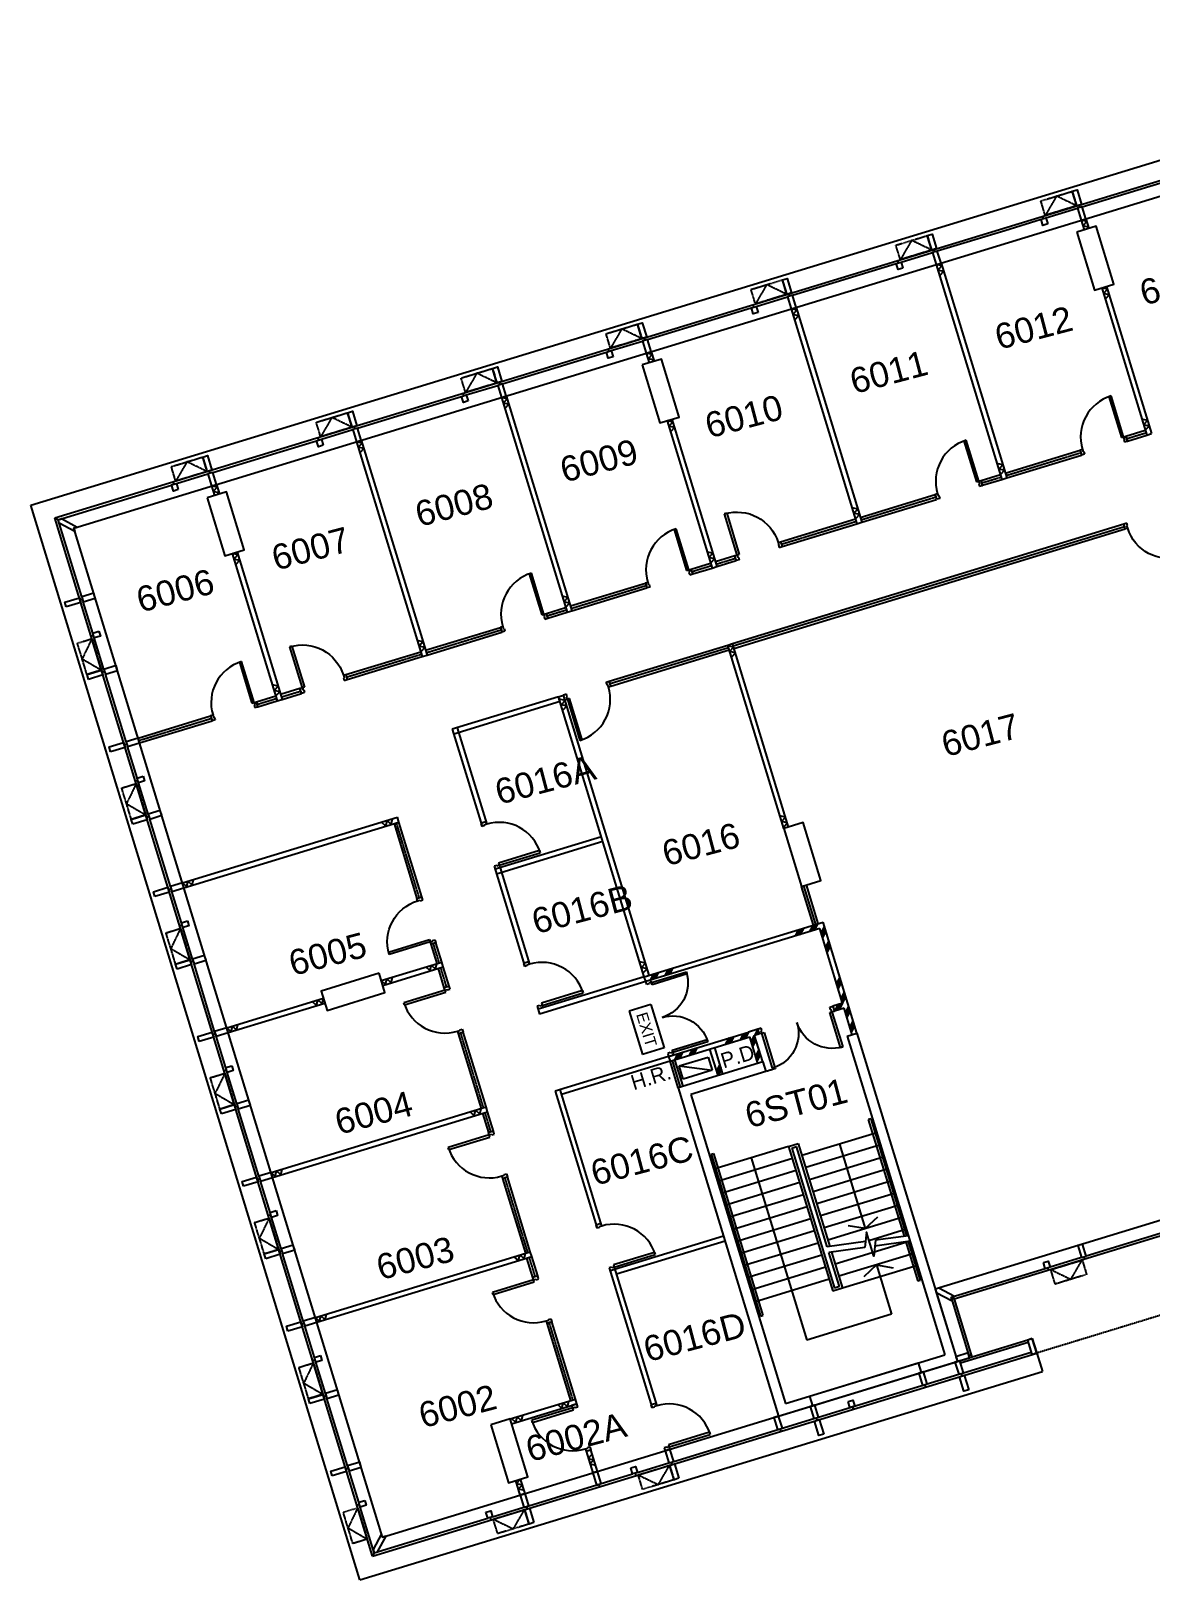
# Model space of a CAD drawing. Header units: millimetres. Extents: x 0 to 98691, y 3071 to 66337.
# Drawn here: x 0 to 22152, y 29800 to 60481 of the extents above; entities that cross this region are included whole.
import ezdxf
from ezdxf.enums import TextEntityAlignment as Align

# ---------------------------------------------------------------- set-up
doc = ezdxf.new("R2010")
doc.units = ezdxf.units.MM
for name, pattern in [('HIDDEN', [9.525, 6.35, -3.175]), ('HIDDEN2', [4.7625, 3.175, -1.5875]), ('HIDDENX2', [0.75, 0.5, -0.25])]:
    doc.linetypes.add(name, pattern=pattern)
for name, color, linetype in [('DLN041_3', 8, 'Continuous'), ('DLN041__', 8, 'Continuous'), ('DLN061__', 8, 'Continuous'), ('DLN210__', 8, 'Continuous'), ('DLN220__', 8, 'Continuous'), ('DLN228__', 8, 'Continuous'), ('DLN240__', 8, 'Continuous'), ('DLN280__', 8, 'Continuous'), ('DLN314__', 8, 'Continuous'), ('DLN315__', 8, 'Continuous'), ('DLN325__', 8, 'Continuous'), ('DLN580__', 8, 'Continuous'), ('DLN583__', 8, 'Continuous'), ('FITDOOR', 8, 'Continuous'), ('FURNITURE', 8, 'Continuous')]:
    doc.layers.add(name, color=color, linetype=linetype)
doc.styles.add('ROMANS', font='swissl.ttf')
doc.styles.add('SWIS721LT750', font='swissl.ttf')

# ---------------------------------------------------------------- blocks, each defined once
blk = doc.blocks.new('DR1CR2')
at = {"layer": 'FITDOOR'}
for p, q in [((-50, 0), (-50, -50)), ((-50, 0), (0, 0)), ((0, 0), (0, -25)), ((-62.5, -50), (-50, -50)), ((-62.5, -50), (-62.5, -100)), ((-62.5, -100), (0, -100)), ((-12, -25), (0, -25)), ((-12, -75), (0, -75)), ((0, -75), (0, -100))]:
    blk.add_line(p, q, dxfattribs=at)
blk = doc.blocks.new('DR1AD')
at = {"layer": 'FITDOOR'}
for p, q in [((-45, 1), (0, 1)), ((-45, 1), (-45, 0)), ((0, 0), (0, 1)), ((-45, 0), (0, 0))]:
    blk.add_line(p, q, dxfattribs=at)
blk = doc.blocks.new('DR1AM')
at = {"layer": 'FITDOOR'}
blk.add_arc((0, 0), 1, 90, 180, dxfattribs=at)
blk = doc.blocks.new('DR1CL2')
at = {"layer": 'FITDOOR'}
for p, q in [((50, 0), (0, 0)), ((0, 0), (0, -25)), ((50, 0), (50, -50)), ((12, -25), (0, -25)), ((0, -75), (0, -100)), ((12, -75), (0, -75)), ((62.5, -100), (0, -100)), ((62.5, -50), (50, -50)), ((62.5, -50), (62.5, -100))]:
    blk.add_line(p, q, dxfattribs=at)
blk = doc.blocks.new('FSEX-V01')
at = {"layer": 'DLN580__'}
for p, q in [((0, 300), (0, 0)), ((0, 300), (600, 300)), ((600, 300), (600, 0)), ((0, 0), (600, 0))]:
    blk.add_line(p, q, dxfattribs=at)
at = {"layer": 'DLN580__', "style": 'ROMANS'}
blk.add_text('EXIT', height=150, dxfattribs=at).set_placement((300, 150), align=Align.MIDDLE)
blk = doc.blocks.new('FSHR-V01')
at = {"layer": 'DLN580__'}
for p, q in [((0, 0), (600, -273)), ((0, 0), (600, 0)), ((0, -273), (0, 0)), ((600, 0), (600, -273)), ((600, -273), (0, -273))]:
    blk.add_line(p, q, dxfattribs=at)
blk = doc.blocks.new('DR1CD')
at = {"layer": 'FITDOOR'}
for p, q in [((0, 1), (45, 1)), ((0, 1), (0, 0)), ((45, 0), (45, 1)), ((0, 0), (45, 0))]:
    blk.add_line(p, q, dxfattribs=at)
blk = doc.blocks.new('DR2M')
at = {"layer": 'FITDOOR'}
for centre, start, end in [((0, 0), 0, 90), ((1, 0), 90, 180)]:
    blk.add_arc(centre, 0.5, start, end, dxfattribs=at)
blk = doc.blocks.new('A$C52057890')
at = {"layer": 'DLN220__'}
blk.add_line((-1850, 100), (-1750, 100), dxfattribs=at)
at = {"layer": 'DLN315__', "xscale": -1}
for p, rotation in [((-1750, 1650), 269.9999999966649), ((1550, 0), 179.9999999966649)]:
    blk.add_blockref('DR1CR2', p, dxfattribs=dict(at, rotation=rotation))
at = {"layer": 'DLN315__', "xscale": -1450, "yscale": 1450, "zscale": 1450}
for p, rotation in [((-1750, 150), 270.0000000000046), ((50, 0), 180.0000000000046)]:
    blk.add_blockref('DR2M', p, dxfattribs=dict(at, rotation=rotation))
at = {"layer": 'DLN315__', "xscale": -1, "yscale": 725.0000000000109}
for name, p, rotation in [('DR1AD', (-1750, 1600), 270), ('DR1CD', (-1750, 150), 270), ('DR1CD', (50, 0), 180), ('DR1AD', (1500, 0), 180)]:
    blk.add_blockref(name, p, dxfattribs=dict(at, rotation=rotation))
at = {"layer": 'DLN315__'}
for p, rotation in [((-1750, 100), 270.0000000033351), ((0, 0), 180.0000000033351)]:
    blk.add_blockref('DR1CR2', p, dxfattribs=dict(at, rotation=rotation))
blk = doc.blocks.new('WINDOW-OPEN')
at = {"layer": 'DLN314__', "linetype": 'HIDDEN2', "ltscale": 0.05}
blk.add_lwpolyline([(650, 0), (0, 0), (0, 300), (650, 300)], close=True, dxfattribs=at)
blk.add_lwpolyline([(650, 0), (325, 300), (0, 0)], dxfattribs=at)
blk = doc.blocks.new('210')
at = {"layer": 'DLN314__'}
blk.add_line((1350, -250), (1350, -300), dxfattribs=at)
blk.add_lwpolyline([(1300, -125), (1400, -125), (1400, -250), (1300, -250)], close=True, dxfattribs=at)
blk = doc.blocks.new('314-1')
at = {"layer": 'DLN314__'}
blk.add_line((-250, -250), (-300, -300), dxfattribs=at)
blk.add_lwpolyline([(71, 0), (0, 0), (0, 71), (-250, -179), (-250, -250), (-179, -250)], close=True, dxfattribs=at)
blk = doc.blocks.new('314')
at = {"layer": 'DLN314__'}
blk.add_line((600, -250), (600, -300), dxfattribs=at)
for points in [[(650, 0), (550, 0), (550, -250), (650, -250)], [(650, -600), (550, -600), (550, -300), (650, -300)]]:
    blk.add_lwpolyline(points, close=True, dxfattribs=at)
blk = doc.blocks.new('A$C0C2C65A8')
at = {"layer": 'DLN314__'}
blk.add_line((50, 0), (50, -50), dxfattribs=at)
blk.add_lwpolyline([(0, 125), (100, 125), (100, 0), (0, 0)], close=True, dxfattribs=at)
blk = doc.blocks.new('314-2')
at = {"layer": 'DLN314__'}
blk.add_line((-375, 199), (-312, 166), dxfattribs=at)
blk.add_lwpolyline([(-333, 234), (-312, 166), (-380, 145), (-68, -21), (0, 0), (-21, 68)], close=True, dxfattribs=at)

msp = doc.modelspace()

# ---------------------------------------------------------------- linework, layer by layer
at = {"layer": 'DLN061__'}
for p, q in [((20901, 56705), (20788, 56731)), ((20901, 56705), (20822, 56621)), ((20934, 56595), (20822, 56621)), ((20934, 56595), (20898, 56556)), ((18032, 55828), (17919, 55854)), ((18032, 55828), (17953, 55744)), ((18065, 55718), (17953, 55744)), ((18065, 55718), (17987, 55633)), ((21310, 55367), (21197, 55393)), ((21310, 55367), (21231, 55282)), ((21344, 55256), (21231, 55282)), ((21344, 55256), (21265, 55172)), ((15163, 54951), (15050, 54977)), ((15163, 54951), (15084, 54867)), ((15197, 54841), (15084, 54867)), ((15197, 54841), (15118, 54756)), ((12294, 54074), (12181, 54100)), ((12294, 54074), (12215, 53990)), ((12328, 53964), (12215, 53990)), ((12328, 53964), (12291, 53924)), ((9425, 53197), (9312, 53223)), ((9425, 53197), (9346, 53112)), ((9459, 53086), (9346, 53112)), ((9459, 53086), (9380, 53002)), ((22105, 52766), (21992, 52792)), ((12703, 52735), (12591, 52761)), ((12703, 52735), (12624, 52651)), ((12737, 52625), (12624, 52651)), ((12737, 52625), (12658, 52540)), ((22105, 52766), (22026, 52682)), ((22139, 52656), (22026, 52682)), ((22139, 52656), (22060, 52571)), ((6556, 52320), (6443, 52346)), ((6556, 52320), (6477, 52235)), ((6590, 52209), (6477, 52235)), ((6590, 52209), (6511, 52125)), ((19236, 51889), (19123, 51915)), ((19236, 51889), (19157, 51805)), ((19270, 51779), (19157, 51805)), ((19270, 51779), (19191, 51694)), ((3687, 51443), (3575, 51469)), ((3687, 51443), (3608, 51358)), ((3721, 51332), (3608, 51358)), ((3721, 51332), (3684, 51293)), ((16367, 51012), (16255, 51038)), ((16367, 51012), (16288, 50928)), ((16401, 50902), (16288, 50928)), ((16401, 50902), (16322, 50817)), ((4096, 50104), (3984, 50130)), ((4096, 50104), (4018, 50019)), ((4130, 49993), (4018, 50019)), ((13498, 50135), (13386, 50161)), ((13498, 50135), (13419, 50050)), ((13532, 50025), (13419, 50050)), ((13532, 50025), (13453, 49940)), ((4130, 49993), (4051, 49909)), ((10629, 49258), (10517, 49284)), ((10629, 49258), (10550, 49173)), ((10663, 49147), (10550, 49173)), ((10663, 49147), (10584, 49063)), ((7760, 48381), (7648, 48407)), ((7760, 48381), (7682, 48296)), ((7794, 48270), (7682, 48296)), ((7794, 48270), (7715, 48186)), ((13910, 48275), (13797, 48301)), ((13910, 48275), (13831, 48190)), ((13944, 48164), (13831, 48190)), ((13944, 48164), (13865, 48080)), ((4891, 47504), (4779, 47530)), ((4891, 47504), (4813, 47419)), ((4925, 47393), (4813, 47419)), ((4925, 47393), (4846, 47309)), ((10572, 47222), (10460, 47248)), ((10572, 47222), (10493, 47137)), ((10606, 47111), (10493, 47137)), ((10606, 47111), (10527, 47027)), ((7022, 44732), (6937, 44811)), ((7022, 44732), (7048, 44845)), ((7132, 44766), (7048, 44845)), ((7132, 44766), (7158, 44878)), ((14939, 44909), (14826, 44935)), ((14939, 44909), (14860, 44825)), ((14973, 44799), (14860, 44825)), ((14973, 44799), (14894, 44714)), ((3082, 43528), (2998, 43607)), ((3082, 43528), (3108, 43640)), ((3193, 43562), (3108, 43640)), ((3193, 43562), (3219, 43674)), ((15135, 42559), (15201, 42684)), ((15182, 42574), (15249, 42699)), ((15230, 42588), (15297, 42713)), ((15421, 42647), (15488, 42772)), ((15469, 42661), (15536, 42786)), ((15517, 42676), (15583, 42801)), ((15642, 42610), (15708, 42735)), ((15657, 42562), (15723, 42687)), ((15671, 42514), (15738, 42639)), ((15730, 42323), (15796, 42448)), ((15744, 42275), (15811, 42400)), ((15759, 42227), (15825, 42352)), ((12163, 42018), (12050, 42044)), ((7130, 41628), (7156, 41741)), ((7899, 41863), (7814, 41942)), ((7899, 41863), (7925, 41976)), ((8009, 41897), (7925, 41976)), ((8009, 41897), (8035, 42009)), ((12163, 42018), (12084, 41933)), ((12197, 41907), (12084, 41933)), ((12197, 41907), (12118, 41823)), ((12266, 41682), (12332, 41807)), ((12313, 41697), (12380, 41822)), ((12361, 41711), (12428, 41836)), ((12553, 41770), (12619, 41895)), ((12600, 41784), (12667, 41909)), ((12648, 41799), (12715, 41924)), ((15949, 41606), (16015, 41730)), ((7020, 41594), (6935, 41673)), ((7020, 41594), (7046, 41707)), ((7130, 41628), (7046, 41707)), ((15964, 41558), (16030, 41683)), ((15978, 41510), (16045, 41635)), ((16037, 41319), (16103, 41444)), ((5651, 41176), (5567, 41255)), ((5651, 41176), (5677, 41289)), ((5762, 41210), (5677, 41289)), ((5762, 41210), (5788, 41322)), ((15970, 41194), (15904, 41069)), ((16018, 41208), (15952, 41084)), ((16066, 41223), (16000, 41098)), ((16051, 41271), (16118, 41396)), ((16066, 41223), (16132, 41348)), ((16124, 41032), (16191, 41157)), ((16139, 40984), (16205, 41109)), ((16154, 40936), (16220, 41061)), ((16212, 40745), (16278, 40870)), ((16227, 40697), (16293, 40822)), ((3960, 40659), (3875, 40738)), ((3960, 40659), (3986, 40771)), ((4070, 40693), (3986, 40771)), ((4070, 40693), (4096, 40805)), ((13819, 40536), (13752, 40411)), ((13866, 40551), (13800, 40426)), ((13914, 40565), (13848, 40440)), ((14105, 40624), (14039, 40499)), ((14153, 40638), (14087, 40513)), ((14201, 40653), (14135, 40528)), ((14260, 40462), (14326, 40587)), ((14274, 40414), (14341, 40539)), ((14392, 40711), (14326, 40587)), ((14407, 40664), (14374, 40601)), ((16241, 40649), (16308, 40774)), ((12748, 40104), (12814, 40229)), ((12796, 40119), (12862, 40244)), ((12844, 40133), (12910, 40258)), ((13035, 40192), (13101, 40317)), ((13083, 40206), (13149, 40331)), ((13131, 40221), (13197, 40346)), ((14289, 40366), (14355, 40491)), ((14347, 40175), (14414, 40300)), ((14362, 40127), (14428, 40252)), ((14377, 40079), (14443, 40204)), ((13639, 40011), (13573, 39886)), ((13654, 39963), (13588, 39838)), ((13669, 39915), (13602, 39790)), ((8776, 38994), (8691, 39073)), ((8776, 38994), (8802, 39107)), ((8886, 39028), (8802, 39107)), ((8886, 39028), (8912, 39141)), ((4837, 37790), (4752, 37869)), ((4837, 37790), (4863, 37902)), ((4947, 37824), (4863, 37902)), ((4947, 37824), (4973, 37936)), ((9653, 36125), (9568, 36204)), ((9653, 36125), (9679, 36238)), ((9763, 36159), (9679, 36238)), ((9763, 36159), (9789, 36272)), ((5714, 34921), (5629, 35000)), ((5714, 34921), (5740, 35034)), ((5824, 34955), (5740, 35034)), ((5824, 34955), (5850, 35067)), ((10512, 33199), (10427, 33277)), ((10512, 33199), (10538, 33311)), ((10622, 33232), (10538, 33311)), ((10622, 33232), (10648, 33345)), ((9598, 32919), (9513, 32998)), ((9598, 32919), (9624, 33032)), ((9708, 32953), (9624, 33032)), ((9708, 32953), (9734, 33065)), ((11031, 32209), (11110, 32293)), ((11031, 32209), (11144, 32183)), ((11065, 32099), (11144, 32183)), ((11065, 32099), (11178, 32073)), ((9614, 31714), (9693, 31798)), ((9614, 31714), (9727, 31688)), ((9648, 31603), (9727, 31688)), ((9648, 31603), (9761, 31577))]:
    msp.add_line(p, q, dxfattribs=at)
at = {"layer": 'DLN210__'}
for p, q in [((0, 51087), (30726, 60481)), ((475, 50835), (30837, 60117)), ((849, 50635), (30829, 59801)), ((20811, 57000), (22149, 57409)), ((22149, 57409), (22867, 57628)), ((20093, 56780), (20715, 56970)), ((17942, 56123), (19281, 56532)), ((19281, 56532), (19998, 56751)), ((16412, 55655), (17129, 55874)), ((17224, 55903), (17846, 56093)), ((15073, 55245), (16412, 55655)), ((13543, 54778), (14260, 54997)), ((14356, 55026), (14977, 55216)), ((12204, 54368), (13543, 54778)), ((11487, 54149), (12108, 54339)), ((10674, 53901), (11391, 54120)), ((9335, 53491), (10674, 53901)), ((8618, 53272), (9239, 53462)), ((7805, 53023), (8522, 53243)), ((6466, 52614), (7805, 53023)), ((5749, 52395), (6370, 52585)), ((4936, 52146), (5653, 52366)), ((3597, 51737), (4936, 52146)), ((2880, 51518), (3501, 51708)), ((537, 50801), (2067, 51269)), ((2067, 51269), (2784, 51488)), ((6508, 29800), (0, 51087)), ((6761, 30274), (475, 50835)), ((1005, 49271), (537, 50801)), ((6960, 30649), (849, 50635)), ((1224, 48554), (1034, 49176)), ((1443, 47837), (1253, 48458)), ((1882, 46402), (1473, 47741)), ((2101, 45685), (1911, 46307)), ((2320, 44968), (2130, 45590)), ((2759, 43533), (2350, 44872)), ((2978, 42816), (2788, 43438)), ((3198, 42099), (3007, 42721)), ((3636, 40665), (3227, 42003)), ((3855, 39947), (3665, 40569)), ((4075, 39230), (3885, 39852)), ((4513, 37796), (4104, 39134)), ((26317, 38135), (17901, 35562)), ((26117, 37761), (18276, 35363)), ((4732, 37078), (4542, 37700)), ((4952, 36361), (4762, 36983)), ((23664, 37063), (20891, 36215)), ((5390, 34927), (4981, 36266)), ((20078, 35966), (18213, 35396)), ((20795, 36186), (20174, 35996)), ((18213, 35396), (18579, 34201)), ((18276, 35363), (18627, 34216)), ((5610, 34209), (5420, 34831)), ((6960, 30649), (19822, 34581)), ((19741, 34504), (18402, 34095)), ((19822, 34581), (19910, 34294)), ((5829, 33492), (5639, 34114)), ((6761, 30274), (19910, 34294)), ((15412, 33442), (17564, 34100)), ((18461, 33903), (19799, 34313)), ((19910, 34294), (20021, 33931)), ((6508, 29800), (20021, 33931)), ((15471, 33251), (17622, 33909)), ((15592, 33026), (18365, 33874)), ((6267, 32058), (5858, 33397)), ((14062, 32558), (15496, 32997)), ((12723, 32149), (14062, 32558)), ((6487, 31341), (6297, 31962)), ((12006, 31930), (12627, 32120)), ((9854, 31272), (11910, 31901)), ((6794, 30336), (6516, 31245)), ((8324, 30804), (9041, 31024)), ((9137, 31053), (9758, 31243)), ((6794, 30336), (8324, 30804))]:
    msp.add_line(p, q, dxfattribs=at)
at = {"layer": 'DLN210__', "linetype": 'HIDDEN2', "ltscale": 0.3}
msp.add_line((25648, 36048), (19814, 34265), dxfattribs=at)
at = {"layer": 'DLN220__'}
for p, q in [((20884, 56761), (20942, 56569)), ((20788, 56731), (20847, 56540)), ((17919, 55854), (19220, 51599)), ((18015, 55883), (19316, 51628)), ((21197, 55393), (22089, 52476)), ((21293, 55422), (22185, 52505)), ((15050, 54977), (16351, 50722)), ((15146, 55006), (16447, 50751)), ((12181, 54100), (12240, 53909)), ((12277, 54129), (12335, 53938)), ((9312, 53223), (10613, 48967)), ((9408, 53252), (10709, 48997)), ((12686, 52790), (13578, 49874)), ((12591, 52761), (13482, 49844)), ((22089, 52476), (22185, 52505)), ((6443, 52346), (7745, 48090)), ((6539, 52375), (7840, 48119)), ((19220, 51599), (19316, 51628)), ((3575, 51469), (3633, 51277)), ((3670, 51498), (3729, 51307)), ((16351, 50722), (16447, 50751)), ((3984, 50130), (4876, 47213)), ((4080, 50159), (4971, 47242)), ((13482, 49844), (13578, 49874)), ((10613, 48967), (10709, 48997)), ((7745, 48090), (7840, 48119)), ((4876, 47213), (4971, 47242)), ((2998, 43607), (7254, 44908)), ((3027, 43511), (7283, 44812)), ((7283, 44812), (7254, 44908)), ((12141, 41748), (15679, 42830)), ((15613, 42705), (12170, 41653)), ((16066, 41223), (15613, 42705)), ((16352, 40631), (15679, 42830)), ((6935, 41673), (8131, 42039)), ((8160, 41943), (8131, 42039)), ((6965, 41578), (8160, 41943)), ((12170, 41653), (12141, 41748)), ((3875, 40738), (5788, 41322)), ((3904, 40642), (5817, 41227)), ((16066, 41223), (15875, 41165)), ((15875, 41165), (15904, 41069)), ((16095, 41127), (15904, 41069)), ((16256, 40601), (16095, 41127)), ((12623, 40171), (14201, 40653)), ((12652, 40075), (14230, 40557)), ((14392, 40711), (14201, 40653)), ((14391, 40031), (14230, 40557)), ((14422, 40616), (14326, 40587)), ((14487, 40061), (14326, 40587)), ((13602, 39790), (13441, 40316)), ((13698, 39819), (13537, 40345)), ((12623, 40171), (12652, 40075)), ((12813, 39549), (12652, 40075)), ((12861, 39564), (12700, 40090)), ((12909, 39578), (12748, 40104)), ((4752, 37869), (9008, 39170)), ((4782, 37773), (9037, 39074)), ((9037, 39074), (9008, 39170)), ((5629, 35000), (9885, 36301)), ((8623, 35811), (9914, 36205)), ((9914, 36205), (9885, 36301)), ((5659, 34904), (8623, 35811)), ((9486, 32989), (10777, 33384)), ((9515, 32894), (10806, 33288)), ((10806, 33288), (10710, 33259)), ((10806, 33288), (10777, 33384)), ((10988, 32351), (11084, 32380)), ((10988, 32351), (11120, 31920)), ((11215, 31950), (11084, 32380)), ((9685, 31482), (9597, 31769)), ((9781, 31511), (9693, 31798))]:
    msp.add_line(p, q, dxfattribs=at)
at = {"layer": 'DLN228__'}
for p, q in [((21677, 52454), (22060, 52571)), ((21707, 52359), (22089, 52476)), ((19287, 51724), (20769, 52177)), ((20769, 52177), (20798, 52081)), ((21707, 52359), (21677, 52454)), ((19316, 51628), (20798, 52081)), ((18808, 51577), (19191, 51694)), ((18838, 51482), (18808, 51577)), ((18838, 51482), (19220, 51599)), ((16418, 50846), (17900, 51300)), ((17900, 51300), (17929, 51204)), ((16447, 50751), (17929, 51204)), ((13888, 48348), (21634, 50716)), ((13902, 48300), (21648, 50668)), ((14840, 50364), (16322, 50817)), ((14869, 50268), (16351, 50722)), ((21663, 50620), (21634, 50716)), ((13917, 48252), (21663, 50620)), ((14840, 50364), (14869, 50268)), ((13931, 50086), (13549, 49969)), ((13961, 49991), (13931, 50086)), ((13071, 49823), (13453, 49940)), ((13100, 49727), (13071, 49823)), ((13100, 49727), (13482, 49844)), ((13578, 49874), (13961, 49991)), ((10680, 49092), (12162, 49545)), ((10709, 48997), (12191, 49450)), ((12162, 49545), (12191, 49450)), ((10202, 48946), (10584, 49063)), ((10231, 48850), (10202, 48946)), ((10231, 48850), (10613, 48967)), ((7811, 48215), (9293, 48668)), ((7840, 48119), (9322, 48573)), ((9293, 48668), (9322, 48573)), ((6233, 47733), (7715, 48186)), ((11449, 47602), (13792, 48318)), ((11464, 47554), (13807, 48270)), ((11478, 47506), (13821, 48223)), ((13792, 48318), (13888, 48348)), ((14903, 44684), (13792, 48318)), ((14999, 44714), (13888, 48348)), ((6262, 47637), (7745, 48090)), ((6233, 47733), (6262, 47637)), ((11478, 47506), (11449, 47602)), ((4464, 47192), (4846, 47309)), ((5325, 47455), (4942, 47338)), ((4971, 47242), (5354, 47359)), ((5354, 47359), (5325, 47455)), ((10445, 47295), (10541, 47324)), ((12141, 41748), (10445, 47295)), ((12236, 41778), (10541, 47324)), ((4493, 47096), (4464, 47192)), ((4493, 47096), (4876, 47213)), ((2121, 46475), (3555, 46914)), ((2150, 46380), (3585, 46818)), ((3555, 46914), (3585, 46818)), ((7736, 43330), (7283, 44812)), ((9007, 44816), (8911, 44787)), ((7187, 44783), (7640, 43300)), ((7640, 43300), (7736, 43330)), ((15488, 42772), (15254, 43537)), ((15536, 42786), (15302, 43551)), ((15583, 42801), (15350, 43566)), ((8014, 42421), (7918, 42392)), ((7918, 42392), (8035, 42009)), ((8131, 42039), (8014, 42421)), ((9855, 42043), (9759, 42014)), ((8181, 41531), (8064, 41914)), ((8277, 41561), (8160, 41943)), ((8277, 41561), (8181, 41531)), ((8459, 40623), (8555, 40652)), ((8459, 40623), (8912, 39141)), ((9008, 39170), (8555, 40652)), ((8941, 39045), (9058, 38662)), ((9154, 38692), (9037, 39074)), ((9154, 38692), (9058, 38662)), ((9336, 37754), (9432, 37783)), ((9336, 37754), (9789, 36272)), ((9885, 36301), (9432, 37783)), ((11283, 36859), (11187, 36830)), ((10031, 35823), (9914, 36205)), ((9936, 35793), (9819, 36176)), ((10031, 35823), (9936, 35793)), ((10213, 34885), (10309, 34914)), ((10213, 34885), (10681, 33355)), ((10777, 33384), (10309, 34914)), ((12372, 33297), (12276, 33267))]:
    msp.add_line(p, q, dxfattribs=at)
at = {"layer": 'DLN228__', "linetype": 'HIDDEN', "ltscale": 0.01}
for p, q in [((21692, 52407), (22075, 52524)), ((19301, 51676), (20783, 52129)), ((18823, 51530), (19206, 51646)), ((16432, 50799), (17915, 51252)), ((14854, 50316), (16337, 50769)), ((13563, 49921), (13946, 50038)), ((13085, 49775), (13468, 49892)), ((10694, 49044), (12177, 49498)), ((10216, 48898), (10599, 49015)), ((7826, 48167), (9308, 48620)), ((6248, 47685), (7730, 48138)), ((4478, 47144), (4861, 47261)), ((4957, 47290), (5339, 47407)), ((2136, 46428), (3570, 46866)), ((7688, 43315), (7235, 44797)), ((8083, 42024), (7966, 42407)), ((8229, 41546), (8112, 41928)), ((8960, 39155), (8507, 40637)), ((9106, 38677), (8989, 39060)), ((9837, 36286), (9384, 37769)), ((9983, 35808), (9866, 36191)), ((10729, 33370), (10261, 34900))]:
    msp.add_line(p, q, dxfattribs=at)
at = {"layer": 'DLN240__', "linetype": 'HIDDENX2'}
msp.add_line((14737, 39928), (14545, 39869), dxfattribs=at)
at = {"layer": 'DLN240__'}
for p, q in [((16745, 38660), (15263, 38206)), ((16624, 38936), (16576, 38922)), ((16576, 38922), (17284, 36607)), ((16624, 38936), (17334, 36614)), ((14998, 38387), (13516, 37934)), ((14998, 38387), (15190, 38446)), ((14998, 38387), (15876, 35518)), ((15061, 38354), (15156, 38383)), ((15061, 38354), (15909, 35581)), ((15763, 36398), (15156, 38383)), ((15190, 38446), (15814, 36405)), ((16818, 38421), (15336, 37967)), ((16004, 38433), (16516, 36760)), ((13462, 38231), (13510, 38246)), ((13462, 38231), (14441, 35027)), ((13510, 38246), (14489, 35042)), ((15072, 38148), (13589, 37695)), ((14257, 38160), (15361, 34550)), ((16891, 38181), (15409, 37728)), ((15145, 37909), (13662, 37456)), ((16964, 37942), (15482, 37489)), ((15218, 37670), (13735, 37217)), ((17037, 37703), (15555, 37250)), ((17111, 37464), (15628, 37011)), ((15291, 37431), (13809, 36978)), ((15364, 37192), (13882, 36738)), ((17184, 37225), (15701, 36772)), ((15437, 36953), (13955, 36499)), ((17257, 36986), (15774, 36533)), ((16516, 36760), (16763, 36994)), ((15510, 36714), (14028, 36260)), ((16516, 36760), (16179, 36816)), ((17330, 36747), (16589, 36520)), ((17369, 36619), (16719, 36530)), ((15583, 36474), (14101, 36021)), ((15656, 36235), (14174, 35782)), ((16519, 36502), (15763, 36398)), ((16508, 36385), (15797, 36287)), ((16004, 35610), (15797, 36287)), ((15848, 36294), (16067, 35577)), ((17403, 36508), (15921, 36055)), ((17476, 36269), (15994, 35816)), ((17403, 36508), (16705, 36412)), ((17318, 36496), (17556, 35718)), ((17368, 36503), (17603, 35733)), ((15729, 35996), (14247, 35543)), ((17549, 36030), (16067, 35577)), ((16735, 36042), (16487, 35807)), ((16735, 36042), (17035, 35062)), ((16735, 36042), (17071, 35986)), ((15802, 35757), (14320, 35304)), ((16004, 35610), (15909, 35581)), ((17603, 35733), (17556, 35718)), ((16067, 35577), (15876, 35518)), ((14441, 35027), (14489, 35042)), ((17035, 35062), (15361, 34550))]:
    msp.add_line(p, q, dxfattribs=at)
msp.add_lwpolyline([(16719, 36530), (16682, 36215), (16537, 36691), (16508, 36385)], dxfattribs=at)
at = {"layer": 'DLN280__'}
for p, q in [((16160, 40572), (16352, 40631)), ((16160, 40572), (18090, 34261)), ((16352, 40631), (18340, 34128)), ((14487, 40061), (12813, 39549)), ((14487, 40061), (14545, 39869)), ((14545, 39869), (13063, 39416)), ((12813, 39549), (14801, 33046)), ((13063, 39416), (14934, 33296)), ((14801, 33046), (18340, 34128)), ((14934, 33296), (18090, 34261)), ((17564, 34100), (17622, 33909)), ((15412, 33442), (15471, 33251))]:
    msp.add_line(p, q, dxfattribs=at)
for points in [[(20703, 56496), (21054, 55349), (21436, 55466), (21086, 56613)], [(12096, 53865), (12447, 52717), (12830, 52834), (12479, 53982)], [(3490, 51234), (3840, 50086), (4223, 50203), (3872, 51350)], [(14903, 44684), (15254, 43537), (15636, 43654), (15286, 44801)], [(6891, 41817), (5744, 41466), (5861, 41083), (7008, 41434)], [(9103, 32872), (9454, 31725), (9837, 31842), (9486, 32989)], [(9103, 32872), (9454, 31725), (9837, 31842), (9486, 32989)]]:
    msp.add_lwpolyline(points, close=True, dxfattribs=at)
at = {"layer": 'DLN314__'}
for p, q in [((20843, 36200), (20858, 36153)), ((17901, 35562), (18340, 34128)), ((18564, 34249), (18612, 34263)), ((17696, 33669), (17710, 33622)), ((14827, 32792), (14841, 32745)), ((11241, 31696), (11255, 31648))]:
    msp.add_line(p, q, dxfattribs=at)
for points in [[(20818, 36454), (20722, 36425), (20795, 36186), (20891, 36215)], [(19822, 34581), (19726, 34552), (19814, 34265), (19910, 34294)], [(18579, 34201), (18550, 34297), (18310, 34223), (18340, 34128)], [(17670, 33923), (17575, 33894), (17648, 33655), (17743, 33684)], [(14801, 33046), (14706, 33017), (14779, 32778), (14874, 32807)], [(11215, 31950), (11120, 31920), (11193, 31681), (11288, 31711)]]:
    msp.add_lwpolyline(points, close=True, dxfattribs=at)
at = {"layer": 'DLN325__'}
msp.add_line((14422, 40616), (14392, 40711), dxfattribs=at)
at = {"layer": 'FURNITURE', "ltscale": 10}
for points in [[(10445, 47295), (8341, 46652)], [(10474, 47199), (8370, 46556)], [(8341, 46652), (8930, 44727)], [(8437, 46681), (9022, 44768)], [(11293, 44522), (9189, 43878)], [(11322, 44426), (9218, 43783)], [(9171, 43938), (9777, 41954)], [(9285, 43908), (9869, 41995)], [(12141, 41748), (10037, 41105)], [(12170, 41653), (10066, 41010)], [(10019, 41165), (10066, 41010)], [(12623, 40171), (10376, 39483)], [(12652, 40075), (10501, 39417)], [(10376, 39483), (11205, 36770)], [(10472, 39513), (11297, 36811)], [(13712, 36608), (11465, 35921)], [(13742, 36513), (11590, 35855)], [(11447, 35981), (12295, 33208)], [(11546, 35998), (12387, 33249)]]:
    msp.add_lwpolyline(points, dxfattribs=at)

# ---------------------------------------------------------------- block references
at = {"layer": 'DLN314__'}
for name, p, rotation in [('WINDOW-OPEN', (20079, 56828), 17.00000000001532), ('314', (21410, 56921), 196.999999999218), ('A$C0C2C65A8', (20093, 56780), 196.999999999218), ('314', (18541, 56044), 196.999999999218), ('WINDOW-OPEN', (17210, 55951), 17.00000000001532), ('A$C0C2C65A8', (17224, 55903), 196.999999999218), ('WINDOW-OPEN', (14341, 55074), 17.00000000001532), ('314', (15672, 55167), 196.999999999218), ('A$C0C2C65A8', (14356, 55026), 196.999999999218), ('WINDOW-OPEN', (11472, 54197), 17.00000000001532), ('314', (12803, 54290), 196.999999999218), ('A$C0C2C65A8', (11487, 54149), 196.999999999218), ('WINDOW-OPEN', (8603, 53320), 17.00000000001532), ('314', (9934, 53413), 196.999999999218), ('A$C0C2C65A8', (8618, 53272), 196.999999999218), ('WINDOW-OPEN', (5734, 52443), 17.00000000001532), ('314', (7065, 52536), 196.999999999218), ('A$C0C2C65A8', (5749, 52395), 196.999999999218), ('WINDOW-OPEN', (2865, 51565), 17.00000000001532), ('314', (4196, 51659), 196.999999999218), ('A$C0C2C65A8', (2880, 51518), 196.999999999218), ('314', (1083, 49870), 287.0000000008127), ('210', (1083, 49870), 287.0000000008127), ('WINDOW-OPEN', (1395, 47822), 106.999999999218), ('314', (1522, 48436), 287.0000000008127), ('314', (1960, 47001), 287.0000000008127), ('210', (1960, 47001), 287.0000000008127), ('WINDOW-OPEN', (2273, 44953), 106.999999999218), ('314', (2399, 45567), 287.0000000008127), ('314', (2837, 44133), 287.0000000008127), ('WINDOW-OPEN', (3150, 42084), 106.999999999218), ('210', (2837, 44133), 287.0000000008127), ('314', (3276, 42698), 287.0000000008127), ('314', (3714, 41264), 287.0000000008127), ('210', (3714, 41264), 287.0000000008127), ('WINDOW-OPEN', (4027, 39215), 106.999999999218), ('314', (4153, 39829), 287.0000000008127), ('314', (4591, 38395), 287.0000000008127), ('WINDOW-OPEN', (4904, 36347), 106.999999999218), ('210', (4591, 38395), 287.0000000008127), ('314', (5030, 36960), 287.0000000008127), ('210', (18762, 35825), 17.00000000041399), ('WINDOW-OPEN', (20810, 36138), 197.0000000000153), ('314-2', (17901, 35562), 179.999997742769), ('314', (5469, 35526), 287.0000000008127), ('WINDOW-OPEN', (5781, 33478), 106.999999999218), ('210', (5469, 35526), 287.0000000008127), ('314', (17766, 33952), 17.00000000041399), ('314', (5907, 34091), 287.0000000008127), ('314', (14897, 33075), 17.00000000041399), ('210', (14897, 33075), 17.00000000041399), ('314', (12028, 32198), 17.00000000041399), ('314', (6346, 32657), 287.0000000008127), ('210', (10594, 31760), 17.00000000041399), ('WINDOW-OPEN', (12642, 32072), 197.0000000000153), ('210', (6346, 32657), 287.0000000008127), ('314', (9159, 31321), 17.00000000041399), ('WINDOW-OPEN', (6658, 30609), 106.999999999218), ('210', (7725, 30883), 17.00000000041399), ('WINDOW-OPEN', (9773, 31195), 197.0000000000153), ('314-1', (6960, 30649), 17.00000000648284)]:
    msp.add_blockref(name, p, dxfattribs=dict(at, rotation=rotation))
at = {"layer": 'DLN314__', "xscale": -1, "rotation": 196.9999999935478}
msp.add_blockref('314-1', (849, 50635), dxfattribs=at)
at = {"layer": 'DLN315__', "yscale": 850, "rotation": 107.0000000026511}
msp.add_blockref('DR1AD', (10725, 33211), dxfattribs=at)
at = {"layer": 'DLN315__', "xscale": 850.0000000000352, "yscale": 850.0000000000352, "zscale": 850.0000000000352, "rotation": 106.9999999999634}
msp.add_blockref('DR1AM', (10725, 33211), dxfattribs=at)
at = {"layer": 'DLN315__', "rotation": 107.0000000026511}
for name, p in [('DR1CR2', (10710, 33259)), ('DR1CL2', (10988, 32351))]:
    msp.add_blockref(name, p, dxfattribs=at)
at = {"layer": 'DLN325__'}
for p, xscale, yscale, zscale, rotation in [((21630, 52440), 850.0000000000136, 850.0000000000136, 850.0000000000136, 16.99999999997207), ((18761, 51563), 850.0000000000136, 850.0000000000136, 850.0000000000136, 16.99999999997207), ((13979, 50101), -850.0000000000135, 850, 850, 17.00000000004654), ((22524, 50883), -849.9999999999945, 850.0000000000114, 850, 197.0000000000393), ((13023, 49808), 850.0000000000136, 850.0000000000136, 850.0000000000136, 16.99999999997207), ((10154, 48931), 850.0000000000136, 850.0000000000136, 850.0000000000136, 16.99999999997207), ((5372, 47470), -850.0000000000136, 850, 850, 17.00000000011425), ((4416, 47177), 850.0000000000136, 850.0000000000136, 850.0000000000136, 16.99999999997207), ((10618, 47243), 850.0000000000022, 850.0000000000022, 850.0000000000022, 197.000000000032), ((9270, 43956), 849.9999999999758, 849.9999999999758, 849.9999999999758, 286.9999999996282), ((7904, 42440), -850.0000000000306, 850, 850, 106.9999999999219), ((10118, 41182), 849.9999999999758, 849.9999999999758, 849.9999999999758, 286.9999999996282), ((8196, 41483), 850.0000000000306, 850.0000000000306, 850.0000000000306, 106.9999999999758), ((9073, 38615), 850.0000000000306, 850.0000000000306, 850.0000000000306, 106.9999999999758), ((11546, 35998), 849.9999999999758, 849.9999999999758, 849.9999999999758, 286.9999999996282), ((9950, 35746), 850.0000000000306, 850.0000000000306, 850.0000000000306, 106.9999999999758), ((12635, 32436), 849.9999999999758, 849.9999999999758, 849.9999999999758, 286.9999999996282)]:
    msp.add_blockref('DR1AM', p, dxfattribs=dict(at, xscale=xscale, yscale=yscale, zscale=zscale, rotation=rotation))
for p, yscale, rotation in [((21630, 52440), 850, 17.00000000369218), ((18761, 51563), 850, 17.00000000369218), ((13023, 49808), 850, 17.00000000369218), ((10154, 48931), 850, 17.00000000369218), ((4416, 47177), 850, 17.00000000369218), ((10618, 47243), 850.0000000000114, 197.00000000369), ((9270, 43956), 850, 287.0000000026511), ((8196, 41483), 850, 107.000000002651), ((10118, 41182), 850, 287.0000000026511), ((9073, 38615), 850, 107.000000002651), ((11546, 35998), 850, 287.0000000026511), ((9950, 35746), 850, 107.000000002651), ((12635, 32436), 850, 287.0000000026511)]:
    msp.add_blockref('DR1AD', p, dxfattribs=dict(at, yscale=yscale, rotation=rotation))
for name, p, rotation in [('DR1CL2', (20769, 52177), 17.00000000369218), ('DR1CR2', (21677, 52454), 17.00000000369218), ('DR1CR2', (18808, 51577), 17.00000000369218), ('DR1CL2', (17900, 51300), 17.00000000369218), ('DR1CR2', (13071, 49823), 17.00000000369218), ('DR1CL2', (12162, 49545), 17.00000000369218), ('DR1CR2', (10202, 48946), 17.00000000369218), ('DR1CL2', (9293, 48668), 17.00000000369218), ('DR1CL2', (11478, 47506), 197.00000000369), ('DR1CR2', (10570, 47229), 197.00000000369), ('DR1CR2', (4464, 47192), 17.00000000369218), ('DR1CL2', (3555, 46914), 17.00000000369218), ('DR1CL2', (9007, 44816), 287.0000000026511), ('DR1CR2', (9285, 43908), 287.0000000026511), ('A$C52057890', (14422, 40616), 17.00000000000447), ('DR1CL2', (9855, 42043), 287.0000000026511), ('DR1CR2', (8181, 41531), 107.000000002651), ('DR1CR2', (10133, 41134), 287.0000000026511), ('DR1CL2', (8459, 40623), 107.000000002651), ('DR1CR2', (9058, 38662), 107.000000002651), ('DR1CL2', (9336, 37754), 107.000000002651), ('DR1CL2', (11283, 36859), 287.0000000026511), ('DR1CR2', (11561, 35950), 287.0000000026511), ('DR1CR2', (9936, 35793), 107.000000002651), ('DR1CL2', (10213, 34885), 107.000000002651), ('DR1CL2', (12372, 33297), 287.0000000026511), ('DR1CR2', (12650, 32388), 287.0000000026511)]:
    msp.add_blockref(name, p, dxfattribs=dict(at, rotation=rotation))
at = {"layer": 'DLN325__', "xscale": -1, "yscale": 850}
for p, rotation in [((13979, 50101), 16.99999999632648), ((5372, 47470), 16.99999999639427), ((7904, 42440), 106.9999999972467)]:
    msp.add_blockref('DR1AD', p, dxfattribs=dict(at, rotation=rotation))
at = {"layer": 'DLN325__', "xscale": -1}
for name, p, rotation in [('DR1CL2', (21663, 50620), 196.9999999999919), ('DR1CL2', (14840, 50364), 16.99999999632648), ('DR1CR2', (13931, 50086), 16.99999999632648), ('DR1CL2', (6233, 47733), 16.99999999639427), ('DR1CR2', (5325, 47455), 16.99999999639427), ('DR1CL2', (7640, 43300), 106.9999999972467), ('DR1CR2', (7918, 42392), 106.9999999972467)]:
    msp.add_blockref(name, p, dxfattribs=dict(at, rotation=rotation))
at = {"layer": 'DLN580__', "rotation": 17.00000000001532}
msp.add_blockref('FSHR-V01', (12833, 39982), dxfattribs=at)
at = {"layer": 'DLN583__', "xscale": 1.499999999998487, "yscale": 1.499999999998487, "zscale": 1.499999999998487, "rotation": 287.0000000015067}
msp.add_blockref('FSEX-V01', (11840, 41067), dxfattribs=at)

# ---------------------------------------------------------------- texts
at = {"layer": 'DLN041_3', "style": 'SWIS721LT750'}
for s, p in [('6013', (22030, 55041)), ('6012', (19161, 54164)), ('6011', (16292, 53287)), ('6010', (13424, 52410)), ('6009', (10555, 51533)), ('6008', (7686, 50655)), ('6007', (4845, 49789)), ('6006', (2167, 48959)), ('6017', (18104, 46098)), ('6016A', (9266, 45153)), ('6016', (12574, 43935)), ('6016B', (9995, 42590)), ('6005', (5183, 41761)), ('6ST01', (14215, 38746)), ('6004', (6096, 38616)), ('6016C', (11161, 37606)), ('6003', (6918, 35737)), ('6016D', (12206, 34114)), ('6002', (7756, 32805)), ('6002A', (9876, 32135))]:
    msp.add_text(s, height=500, rotation=14.7636, dxfattribs=at).set_placement(p)
at = {"layer": 'DLN041__', "insert": (13711, 39932), "char_height": 300, "width": 2604.88, "attachment_point": 7, "rotation": 17, "style": 'SWIS721LT750'}
msp.add_mtext('{\\fUnivers|b0|i0|c0|p34;P.D.}', dxfattribs=at)
at = {"layer": 'DLN580__', "insert": (11931, 39498), "char_height": 300, "width": 2017.31, "attachment_point": 7, "rotation": 17, "style": 'SWIS721LT750'}
msp.add_mtext('{\\fUnivers|b0|i0|c0|p34;H.R.}', dxfattribs=at)

doc.saveas('drawing.dxf')
